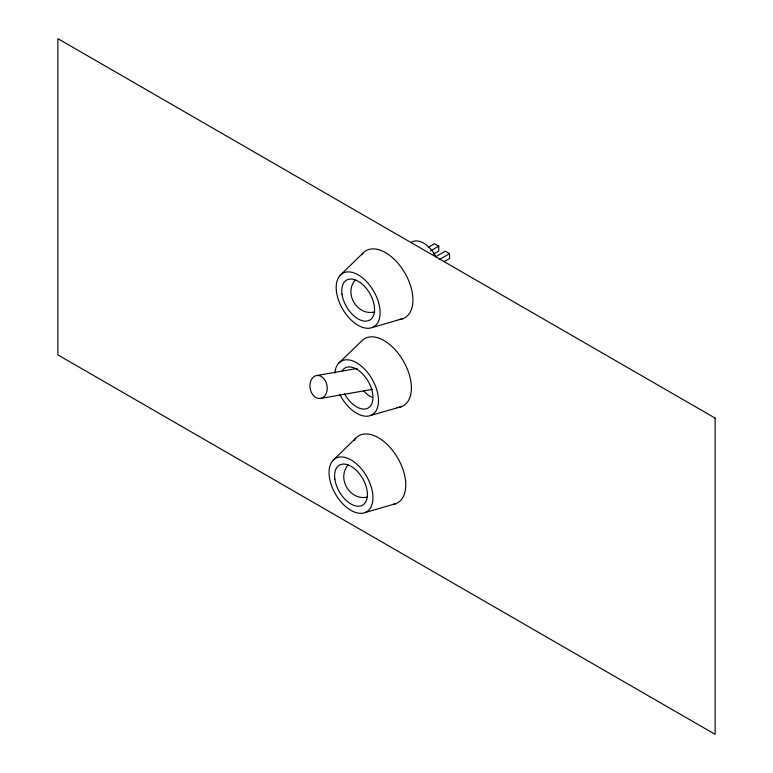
<?xml version="1.0" encoding="UTF-8"?>
<svg xmlns="http://www.w3.org/2000/svg" width="773" height="773" viewBox="0 0 773 773"><rect width="100%" height="100%" fill="white"/><g stroke="black" fill="none" stroke-linecap="round" stroke-linejoin="round"><path stroke-width="1.16" d="M355.3 279.952C343.695 293.17 356.904 315.732 374.103 312.079M348.15 465.008C336.545 478.216 349.754 500.778 366.962 497.136M340.178 275.314L362.895 253.177M333.028 460.37L355.754 438.223M338.758 363.136L361.638 341.038A38.727 22.359 60 0 1 404.666 363.368A38.727 22.359 60 0 1 396.549 407.545M428.31 247.321L434.503 243.698L438.735 246.123L438.774 251.003L433.614 254.017M430.474 250.954L438.735 246.123M436.088 256.578L445.306 251.186L449.538 253.612L449.577 258.491L444.465 261.487M439.306 259.602L449.538 253.612M372.257 327.52A30.92 17.924 59.8 0 0 365.677 280.686A30.92 17.924 59.8 0 0 336.526 292.088A30.92 17.924 59.8 0 0 372.257 327.52L403.091 318.563M365.107 512.567A30.92 17.924 59.8 0 0 358.527 465.742A30.92 17.924 59.8 0 0 329.385 477.144A30.92 17.924 59.8 0 0 365.107 512.567L395.94 503.619M370.605 415.478L401.525 406.617M316.795 375.523L357.097 368.47M320.331 398.491A11.614 8.542 80.1 0 0 325.018 380.268A11.614 8.542 80.1 0 0 310.35 382.268A11.614 8.542 80.1 0 0 320.331 398.491L372.489 389.35M361.609 254.761A38.727 22.456 59.8 0 1 404.888 273.014A38.727 22.456 59.8 0 1 399.148 319.481M411.023 242.664A23.103 13.402 59.8 0 1 436.165 257.071M372.596 397.477A19.364 11.18 60 0 1 363.861 391.109M334.854 373.137A30.92 17.847 60 0 1 364.18 368.682A30.92 17.847 60 0 1 374.48 412.879A30.92 17.847 60 0 1 339.82 394.452M342.159 370.876A23.103 13.344 60 0 1 365.813 377.717A23.103 13.344 60 0 1 369.001 407.458A23.103 13.344 60 0 1 344.623 393.892M353.879 440.687A38.727 22.456 59.8 0 1 396.868 456.611A38.727 22.456 59.8 0 1 393.042 504.402M715.131 418.116L57.869 38.65L57.869 354.884L715.131 734.35L715.131 418.116M341.995 294.117A23.103 13.402 59.8 0 0 368.692 320.592A23.103 13.402 59.8 0 0 363.774 285.595A23.103 13.402 59.8 0 0 341.995 294.117M334.844 479.163A23.103 13.402 59.8 0 0 361.551 505.639A23.103 13.402 59.8 0 0 356.633 470.641A23.103 13.402 59.8 0 0 334.844 479.163"/></g></svg>
